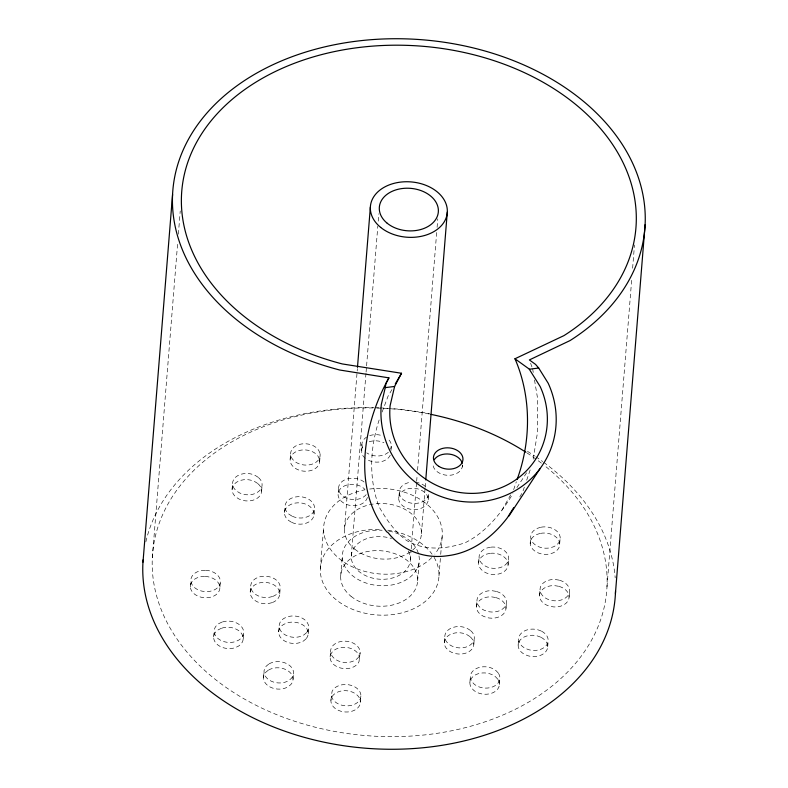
<?xml version="1.0" encoding="UTF-8"?>
<svg xmlns="http://www.w3.org/2000/svg" width="788" height="788" viewBox="0 0 788 788"><rect width="100%" height="100%" fill="white"/><g stroke="black" fill="none" stroke-linecap="round" stroke-linejoin="round"><path stroke-width="0.59" stroke-dasharray="3.94 2.96" d="M152.33 557.737L177.674 242.793M178.364 234.213L180.235 210.928M190.351 586.863L190.844 580.717M213.666 636.98L214.159 630.833M219.891 587.336L220.384 581.189M232.086 489.348L232.578 483.202M243.197 638.871L243.689 632.725M250.21 592.083L250.702 585.927M261.616 491.239L262.118 485.093M263.517 677.503L264.01 671.356M284.498 512.545L284.99 506.398M290.151 459.256L290.644 453.11M279.74 593.975L280.233 587.818M278.676 631.828L279.169 625.682M293.047 679.394L293.54 673.247M314.028 514.446L314.52 508.29M319.632 461.886L320.125 455.74M308.206 633.719L308.699 627.573M320.332 568.493L323.632 527.507M338.249 492.697L338.751 486.551M330.113 657.025L330.605 650.878M340.692 575.979L342.337 555.481M344.484 528.846L357.082 372.251M357.181 371.03L357.378 368.577M330.901 700.394L332.034 691.519A14.795 10.648 4.6 0 1 348.601 684.772A14.795 10.648 4.6 0 1 360.924 696.139L359.791 705.004A14.795 10.648 4.6 0 1 343.223 711.761A14.795 10.648 4.6 0 1 330.901 700.394L331.541 697.675A14.795 10.648 4.6 0 1 348.109 690.918A14.795 10.648 4.6 0 1 360.431 702.285M351.281 556.052L365.987 373.276M366.085 372.044L366.479 367.139M366.578 365.918L377.826 226.067M378.22 221.162L378.811 213.804M365.317 458.32A14.795 10.648 4.6 0 1 361.731 453.307L361.859 444.373A14.795 10.648 4.6 0 1 366.548 437.133M359.643 658.916A14.795 10.648 4.6 0 0 349.202 647.943A14.795 10.648 4.6 0 0 332.349 651.834L330.743 654.306A14.795 10.648 4.6 0 0 340.554 667.997A14.795 10.648 4.6 0 0 359.003 661.634L360.136 652.769A14.795 10.648 4.6 0 0 349.695 641.796A14.795 10.648 4.6 0 0 332.841 645.687L331.246 648.16A14.795 10.648 4.6 0 0 341.046 661.851A14.795 10.648 4.6 0 0 359.495 655.488L360.136 652.769M391.065 450.372L391.025 443.486A14.795 10.648 4.6 0 0 387.43 438.473M398.679 497.967L399.319 495.248A14.795 10.648 4.6 0 1 417.768 488.885A14.795 10.648 4.6 0 1 427.579 502.577L425.973 505.049A14.795 10.648 4.6 0 1 409.12 508.94A14.795 10.648 4.6 0 1 398.679 497.967L399.811 489.092A14.795 10.648 4.6 0 1 410.617 482.246M410.341 559.835L411.129 550.024M411.228 548.803L416.556 482.551M416.655 481.33L417.147 475.194M417.551 470.288L436.69 232.302M437.094 227.397L437.783 218.808M417.63 580.904L419.275 560.416M421.422 533.771L425.067 488.501M425.165 487.279L425.658 481.163M428.209 499.858L428.702 493.712A14.795 10.648 4.6 0 1 428.071 496.43L426.466 498.902A14.795 10.648 4.6 0 1 409.622 502.793A14.795 10.648 4.6 0 1 399.171 491.82M438.975 576.087L440.62 555.599M440.719 554.397L442.275 535.101M444.294 642.437L444.787 636.29M462.28 466.969L462.448 464.91M478.582 562.908L479.074 556.761M469.884 682.635L470.387 676.488M476.445 606.573L476.947 600.426M473.824 644.328L474.317 638.181M508.112 564.799L508.605 558.653M499.425 684.536L499.917 678.379M505.985 608.464L506.477 602.318M518.159 644.978L518.652 638.832M530.225 543.858L530.718 537.712M539.544 595.354L540.036 589.207M547.69 646.869L548.182 640.723M559.697 543.523L560.199 537.367M569.074 597.245L569.576 591.099M606.977 586.853L631.73 279.267M632.616 268.235L634.488 244.95M533.18 459.168L537.692 431.223L537.712 399.161L534.471 379.737M360.924 696.139L360.293 698.857A14.795 10.648 4.6 0 1 343.716 705.615A14.795 10.648 4.6 0 1 331.393 694.248M513.648 489.663L516.347 481.734M524.325 487.142L522.749 491.771L519.725 497.07M526.689 480.188L530.62 468.604M379.156 419.935C369.907 447.889 368.567 479.015 379.117 506.851C386.455 519.597 394.522 531.476 406.45 540.401C424.525 551.137 446.136 549.266 465.314 542.676C486.206 532.048 501.109 513.451 512.909 493.662M382.111 412.055L388.021 396.285L392.257 389.065M510.703 494.834L500.922 511.914M516.908 487.585L526.896 472.367M530.6 363.258L532.235 367.701M532.649 368.814L533.249 372.458M361.859 444.373L362.224 447.16A14.795 10.648 4.6 0 0 363.573 449.82M415.424 482.207A14.795 10.648 4.6 0 1 426.338 487.437M434.089 557.323A59.445 42.769 4.6 0 1 395.015 614.256A59.445 42.769 4.6 0 1 320.677 574.856A59.445 42.769 4.6 0 1 381.737 529.566M387.686 530.166A59.445 42.769 4.6 0 1 432.07 554.22M367.395 497.356A14.795 10.648 4.6 0 1 346.69 504.487A14.795 10.648 4.6 0 1 341.421 487.802A14.795 10.648 4.6 0 1 364.854 489.309M145.869 541.819A236.774 170.316 4.6 0 1 373.916 407.691M375.157 407.721A236.774 170.316 4.6 0 1 378.861 407.839M380.092 407.889A236.774 170.316 4.6 0 1 429.608 413.739M527.477 451.337A236.774 170.316 4.6 0 1 534.727 456.016M535.741 456.695A236.774 170.316 4.6 0 1 542.696 461.581M543.661 462.29A236.774 170.316 4.6 0 1 615.192 577.909M462.477 465.117A14.795 10.648 4.6 0 1 447.19 475.272A14.795 10.648 4.6 0 1 432.976 463.226M388.425 452.194A14.795 10.648 4.6 0 1 366.735 452.864M369.69 435.636A14.795 10.648 4.6 0 1 380.949 435.291M391.39 446.264A14.795 10.648 4.6 0 1 390.75 448.993M369.611 489.053A59.445 42.769 4.6 0 1 430.366 507.374A59.445 42.769 4.6 0 1 434.848 554.102M431.735 557.589A59.445 42.769 4.6 0 1 335.195 554.89A59.445 42.769 4.6 0 1 365.011 489.781M388.829 531.092A38.553 27.728 4.6 0 1 410.853 576.471A38.553 27.728 4.6 0 1 345.824 568.178A38.553 27.728 4.6 0 1 382.16 530.245M408.214 551.019A29.599 21.286 4.6 0 1 384.702 579.239A29.599 21.286 4.6 0 1 351.468 554.269A29.599 21.286 4.6 0 1 391.538 538.49M390.257 455.139A14.795 10.648 4.6 0 1 366.243 459.01M361.367 450.529A14.795 10.648 4.6 0 1 363.603 445.338M369.198 441.792A14.795 10.648 4.6 0 1 383.963 442.738M546.045 466.821A227.821 163.874 4.6 0 1 489.939 720.114A227.821 163.874 4.6 0 1 159.954 606.317A227.821 163.874 4.6 0 1 375.561 408.026M376.772 408.056A227.821 163.874 4.6 0 1 387.647 408.568M391.252 408.824A227.821 163.874 4.6 0 1 429.824 414.143M526.926 452.903A227.821 163.874 4.6 0 1 541.504 463.226M366.184 494.628A14.795 10.648 4.6 0 1 344.602 497.149A14.795 10.648 4.6 0 1 342.484 481.212A14.795 10.648 4.6 0 1 364.558 482.394M268.698 664.107L266.245 666.165A14.795 10.648 4.6 0 0 269.378 680.162A14.795 10.648 4.6 0 0 288.851 680.487L291.304 678.438A14.795 10.648 4.6 0 0 288.172 664.442A14.795 10.648 4.6 0 0 268.698 664.107M306.463 632.764L304.01 634.823A14.795 10.648 4.6 0 1 283.128 633.483A14.795 10.648 4.6 0 1 283.857 618.442L286.999 616.945A14.795 10.648 4.6 0 1 304.739 619.782A14.795 10.648 4.6 0 1 306.463 632.764M268.206 670.263L265.753 672.312A14.795 10.648 4.6 0 0 268.875 686.309A14.795 10.648 4.6 0 0 288.359 686.634L290.811 684.585A14.795 10.648 4.6 0 0 287.679 670.588A14.795 10.648 4.6 0 0 268.206 670.263M305.971 638.91L303.518 640.969A14.795 10.648 4.6 0 1 282.636 639.629A14.795 10.648 4.6 0 1 283.365 624.589L286.507 623.091A14.795 10.648 4.6 0 1 304.247 625.928A14.795 10.648 4.6 0 1 305.971 638.91M221.989 622.096L218.847 623.594A14.795 10.648 4.6 0 0 216.897 637.502A14.795 10.648 4.6 0 0 235.858 641.462L239 639.964A14.795 10.648 4.6 0 0 240.951 626.056A14.795 10.648 4.6 0 0 221.989 622.096M221.497 628.243L218.355 629.74A14.795 10.648 4.6 0 0 216.395 643.648A14.795 10.648 4.6 0 0 235.366 647.608L238.508 646.121A14.795 10.648 4.6 0 0 240.458 632.203A14.795 10.648 4.6 0 0 221.497 628.243M540.647 527.27L537.199 528.384A14.795 10.648 4.6 0 0 532.235 541.789A14.795 10.648 4.6 0 0 550.26 547.808L553.718 546.705A14.795 10.648 4.6 0 0 558.682 533.299A14.795 10.648 4.6 0 0 540.647 527.27M540.154 533.427L536.707 534.53A14.795 10.648 4.6 0 0 531.742 547.936A14.795 10.648 4.6 0 0 549.768 553.954L553.225 552.851A14.795 10.648 4.6 0 0 558.19 539.445A14.795 10.648 4.6 0 0 540.154 533.427M272.402 596.565L268.787 597.393A14.795 10.648 4.6 0 1 251.077 588.715A14.795 10.648 4.6 0 1 262.148 576.363L265.989 576.245A14.795 10.648 4.6 0 1 279.868 585.041A14.795 10.648 4.6 0 1 272.402 596.565M490.52 547.187L486.905 548.024A14.795 10.648 4.6 0 0 479.439 559.549A14.795 10.648 4.6 0 0 493.318 568.345L497.159 568.227A14.795 10.648 4.6 0 0 508.24 555.865A14.795 10.648 4.6 0 0 490.52 547.187M271.909 602.712L268.294 603.539A14.795 10.648 4.6 0 1 250.574 594.861A14.795 10.648 4.6 0 1 261.655 582.509L265.497 582.391A14.795 10.648 4.6 0 1 279.376 591.187A14.795 10.648 4.6 0 1 271.909 602.712M490.028 553.334L486.413 554.171A14.795 10.648 4.6 0 0 478.946 565.695A14.795 10.648 4.6 0 0 492.825 574.491L496.667 574.373A14.795 10.648 4.6 0 0 507.748 562.021A14.795 10.648 4.6 0 0 490.028 553.334M205.156 570.276L201.344 570.581A14.795 10.648 4.6 0 0 191.031 582.105A14.795 10.648 4.6 0 0 206.072 591.621L209.884 591.325A14.795 10.648 4.6 0 0 220.197 579.791A14.795 10.648 4.6 0 0 205.156 570.276M204.663 576.422L200.851 576.727A14.795 10.648 4.6 0 0 190.538 588.252A14.795 10.648 4.6 0 0 205.579 597.777L209.391 597.471A14.795 10.648 4.6 0 0 219.704 585.937A14.795 10.648 4.6 0 0 204.663 576.422M559.125 580.126L555.323 579.525A14.795 10.648 4.6 0 0 540.233 587.828A14.795 10.648 4.6 0 0 550.487 600.18L554.289 600.791A14.795 10.648 4.6 0 0 569.379 592.477A14.795 10.648 4.6 0 0 559.125 580.126M558.633 586.272L554.831 585.671A14.795 10.648 4.6 0 0 539.741 593.975A14.795 10.648 4.6 0 0 549.985 606.327L553.797 606.937A14.795 10.648 4.6 0 0 568.887 598.634A14.795 10.648 4.6 0 0 558.633 586.272M496.036 591.345L492.234 590.734A14.795 10.648 4.6 0 0 477.577 597.698A14.795 10.648 4.6 0 0 483.881 610.109L487.388 611.399A14.795 10.648 4.6 0 0 505.837 605.036A14.795 10.648 4.6 0 0 496.036 591.345M495.534 597.491L491.732 596.88A14.795 10.648 4.6 0 0 477.085 603.854A14.795 10.648 4.6 0 0 483.379 616.255L486.895 617.546A14.795 10.648 4.6 0 0 505.344 611.183A14.795 10.648 4.6 0 0 495.534 597.491M541.248 631.04L537.741 629.75A14.795 10.648 4.6 0 0 519.972 634.832A14.795 10.648 4.6 0 0 525.586 648.514L529.093 649.805A14.795 10.648 4.6 0 0 546.862 644.722A14.795 10.648 4.6 0 0 541.248 631.04M540.755 637.187L537.249 635.896A14.795 10.648 4.6 0 0 519.479 640.979A14.795 10.648 4.6 0 0 525.084 654.661L528.6 655.951A14.795 10.648 4.6 0 0 546.37 650.868A14.795 10.648 4.6 0 0 540.755 637.187M258.159 477.292L255.184 475.41A14.795 10.648 4.6 0 0 235.947 476.917A14.795 10.648 4.6 0 0 236.538 490.993L239.513 492.884A14.795 10.648 4.6 0 0 258.75 491.367A14.795 10.648 4.6 0 0 258.159 477.292M257.656 483.438L254.682 481.557A14.795 10.648 4.6 0 0 235.454 483.074A14.795 10.648 4.6 0 0 236.045 497.149L239.02 499.031A14.795 10.648 4.6 0 0 258.247 497.514A14.795 10.648 4.6 0 0 257.656 483.438M291.924 516.081L288.95 514.2A14.795 10.648 4.6 0 1 289.679 499.159A14.795 10.648 4.6 0 1 310.561 500.498L312.806 502.852A14.795 10.648 4.6 0 1 309.832 515.539A14.795 10.648 4.6 0 1 291.924 516.081M470.367 630.39L467.392 628.499A14.795 10.648 4.6 0 0 449.485 629.051A14.795 10.648 4.6 0 0 446.51 641.737L448.746 644.091A14.795 10.648 4.6 0 0 469.628 645.431A14.795 10.648 4.6 0 0 470.367 630.39M291.432 522.237L288.447 520.346A14.795 10.648 4.6 0 1 289.186 505.305A14.795 10.648 4.6 0 1 310.068 506.645L312.304 508.999A14.795 10.648 4.6 0 1 309.339 521.686A14.795 10.648 4.6 0 1 291.432 522.237M469.865 636.537L466.89 634.645A14.795 10.648 4.6 0 0 448.983 635.197A14.795 10.648 4.6 0 0 446.018 647.884L448.254 650.238A14.795 10.648 4.6 0 0 469.136 651.577A14.795 10.648 4.6 0 0 469.865 636.537M498.193 672.942L495.957 670.588A14.795 10.648 4.6 0 0 476.573 668.421A14.795 10.648 4.6 0 0 472.101 681.935L474.337 684.289A14.795 10.648 4.6 0 0 493.721 686.447A14.795 10.648 4.6 0 0 498.193 672.942M497.701 679.089L495.465 676.734A14.795 10.648 4.6 0 0 476.08 674.567A14.795 10.648 4.6 0 0 471.608 688.082L473.844 690.436A14.795 10.648 4.6 0 0 493.229 692.603A14.795 10.648 4.6 0 0 497.701 679.089M319.889 452.952L318.657 450.263A14.795 10.648 4.6 0 0 293.894 447.269A14.795 10.648 4.6 0 0 301.814 464.634A14.795 10.648 4.6 0 0 319.889 452.952M319.396 459.099L318.165 456.41A14.795 10.648 4.6 0 0 293.402 453.415A14.795 10.648 4.6 0 0 301.311 470.781A14.795 10.648 4.6 0 0 319.396 459.099M351.005 596.289A38.553 27.728 4.6 0 0 415.966 587.996A38.553 27.728 4.6 0 0 370.508 551.039A38.553 27.728 4.6 0 0 351.005 596.289M354.797 549.157A38.553 27.728 4.6 0 0 419.758 540.854A38.553 27.728 4.6 0 0 374.3 503.906A38.553 27.728 4.6 0 0 354.797 549.157"/><path stroke-width="1.18" d="M172.582 194.429L142.904 563.312A236.774 170.316 4.6 0 0 372.517 748.698A236.774 170.316 4.6 0 0 615.517 591.187M357.476 367.356L370.37 207.096M425.756 479.941L447.308 212.021M615.418 593.571L645.096 224.688M385.243 387.637L385.933 383.5L388.927 377.866L339.677 370.005A236.774 170.316 4.6 0 1 198.221 123.933A236.774 170.316 4.6 0 1 551.157 78.849A236.774 170.316 4.6 0 1 570.029 340.583L529.369 359.929L535.554 364.391L538.697 368.035L548.182 383.214A88.788 84.917 33.3 0 1 483.349 501.365A88.788 84.917 33.3 0 1 381.303 404.53L385.243 387.637L394.601 386.445L401.525 373.266L342.288 363.938A227.821 163.874 4.6 0 1 206.19 127.173A227.821 163.874 4.6 0 1 545.769 83.794A227.821 163.874 4.6 0 1 563.932 335.629L514.948 358.776L515.48 359.949C531.408 397.507 531.053 441.369 517.115 479.478M394.601 386.445L390.109 405.682A79.834 76.347 33.3 0 0 481.862 492.746A79.834 76.347 33.3 0 0 540.154 386.514L529.162 369.03L514.948 358.776M388.927 377.866C363.495 423.343 351.359 487.979 386.681 531.742L388.218 532.846C402.392 550.812 425.165 559.175 447.663 555.707C472.386 552.733 492.736 536.953 507.462 517.617L513.687 507.669M401.525 373.266L395.29 383.894M508.851 516.14L540.105 468.545M529.339 369.227L538.697 368.035M142.963 562.12A236.774 170.316 4.6 0 1 143.13 559.736M434.267 459.7A14.795 10.648 4.6 0 1 449.515 454.124A14.795 10.648 4.6 0 1 462.241 463.265M431.006 414.38A227.821 163.874 4.6 0 1 525.911 452.243M380.683 227.407A38.553 27.728 4.6 0 0 445.644 219.113A38.553 27.728 4.6 0 0 400.186 182.156A38.553 27.728 4.6 0 0 380.683 227.407M387.223 223.26A29.599 21.286 4.6 0 0 437.094 216.887A29.599 21.286 4.6 0 0 402.195 188.529A29.599 21.286 4.6 0 0 387.223 223.26M438.798 466.348A14.795 10.648 4.6 0 0 462.773 460.813A14.795 10.648 4.6 0 0 443.033 448.303A14.795 10.648 4.6 0 0 438.798 466.348"/></g></svg>
